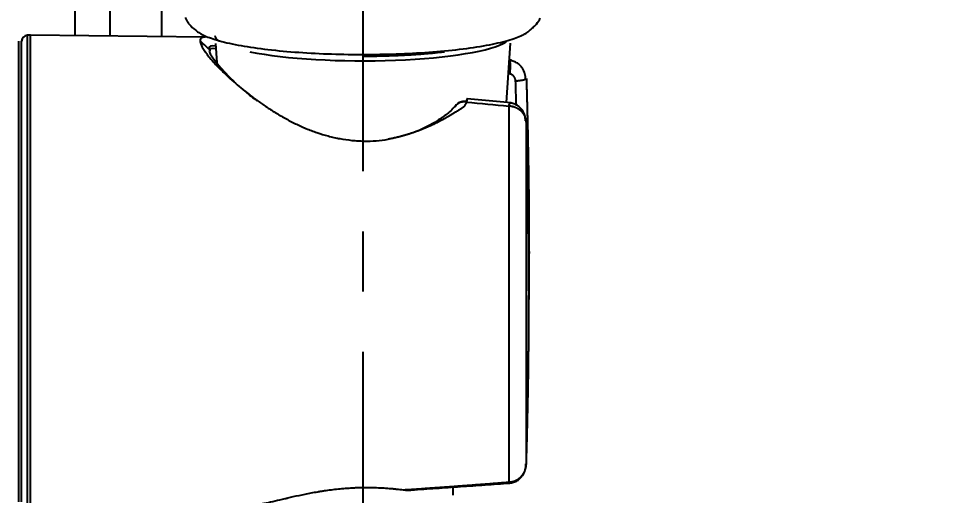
# Model space of a CAD drawing. Header units: millimetres. Extents: x 6110 to 6704, y -2661 to -1821.
# Drawn here: x 6330.76 to 6350.44, y -2226.29 to -2216.26 of the extents above; entities that cross this region are included whole.
import ezdxf

# ---------------------------------------------------------------- set-up
doc = ezdxf.new("R2010")
doc.units = ezdxf.units.MM
doc.header["$LTSCALE"] = 0.1
doc.linetypes.add('CENTERX2', pattern=[101.6, 63.5, -12.7, 12.7, -12.7])
doc.linetypes.add('HIDDEN2', pattern=[4.7625, 3.175, -1.5875])
doc.layers.add('1', color=4, linetype='HIDDEN2', lineweight=13)
doc.layers.add('DIM', color=3, linetype='Continuous', lineweight=9)
doc.layers.add('CENTER', color=1, linetype='CENTERX2')
doc.styles.get("Standard").update_dxf_attribs({"font": 'arial.ttf'})
doc.dimstyles.new('ISO-25', dxfattribs={"dimtxt": 2.5, "dimasz": 2.5, "dimexe": 1.25, "dimexo": 0.625, "dimtad": 1, "dimlfac": 5, "dimtxsty": 'Standard', "dimcen": 2.5, "dimadec": 0, "dimazin": 0, "dimtfac": 1, "dimtmove": 0, "dimatfit": 3, "dimfxl": 0, "dimarcsym": 0})

# ---------------------------------------------------------------- blocks, each defined once
blk = doc.blocks.new('*D85')
at = {"layer": 'Defpoints', "color": 0}
for p in [(6324.46, -2027.378), (6392.692, -2027.378), (6311.704, -2532.542)]:
    blk.add_point(p, dxfattribs=at)
at = {"layer": 'DIM', "color": 0, "lineweight": -2}
for p, q in [((6325.085, -2027.378), (6393.942, -2027.378)), ((6392.692, -2527.542), (6392.692, -2032.378)), ((6312.329, -2532.542), (6393.942, -2532.542))]:
    blk.add_line(p, q, dxfattribs=at)
at = {"layer": 'DIM', "color": 0}
for points in [[(6391.858, -2032.378), (6393.525, -2032.378), (6392.692, -2027.378)], [(6391.858, -2527.542), (6393.525, -2527.542), (6392.692, -2532.542)]]:
    blk.add_solid(points, dxfattribs=at)
at = {"layer": 'DIM', "color": 0, "insert": (6389.062, -2279.96), "char_height": 5, "attachment_point": 5, "rotation": 90}
blk.add_mtext('2020,7', dxfattribs=at)
blk = doc.blocks.new('*D93')
at = {"layer": 'Defpoints', "color": 0}
for p in [(6325.085, -2027.378), (6402.037, -2595.98), (6423.82, -2595.98)]:
    blk.add_point(p, dxfattribs=at)
at = {"layer": 'DIM', "color": 0, "lineweight": -2}
for p, q in [((6325.71, -2027.378), (6425.07, -2027.378)), ((6423.82, -2032.378), (6423.82, -2590.98)), ((6402.662, -2595.98), (6425.07, -2595.98))]:
    blk.add_line(p, q, dxfattribs=at)
at = {"layer": 'DIM', "color": 0}
for points in [[(6422.987, -2032.378), (6424.654, -2032.378), (6423.82, -2027.378)], [(6422.987, -2590.98), (6424.654, -2590.98), (6423.82, -2595.98)]]:
    blk.add_solid(points, dxfattribs=at)
at = {"layer": 'DIM', "color": 0, "insert": (6420.19, -2311.679), "char_height": 5, "attachment_point": 5, "rotation": 90}
blk.add_mtext('2274,4', dxfattribs=at)

msp = doc.modelspace()

# ---------------------------------------------------------------- hatches: boundary and pattern name
at = {"layer": 'DIM'}
h = msp.add_hatch(dxfattribs=at)
h.set_pattern_fill('ANSI31', color=2)
edge = h.paths.add_edge_path()
edge.add_line((6619.617, -2595.98), (6619.617, -1962.206))
edge.add_line((6634.617, -1966.11), (6619.617, -1966.11))
edge.add_line((6634.617, -2610.98), (6634.617, -1966.11))
edge.add_line((6634.617, -2610.98), (6184.457, -2610.98))
edge.add_line((6619.617, -2595.98), (6184.457, -2595.98))
edge.add_line((6184.457, -2610.98), (6184.457, -2595.98))

# ---------------------------------------------------------------- linework, layer by layer
at = {"layer": '1', "color": 7, "linetype": 'Continuous', "lineweight": -3}
for p, q in [((6331.944, -2179.761), (6331.944, -2216.619)), ((6332.686, -2216.629), (6332.686, -2180.083)), ((6333.768, -2180.453), (6333.768, -2216.64)), ((6331.01, -2216.605), (6330.945, -2216.606)), ((6330.945, -2222.443), (6330.945, -2216.606)), ((6334.694, -2216.648), (6331.01, -2216.605)), ((6331.01, -2226.555), (6331.01, -2216.605)), ((6330.759, -2226.43), (6330.759, -2216.73)), ((6330.822, -2222.422), (6330.822, -2216.731)), ((6334.902, -2216.777), (6334.93, -2217.189)), ((6341.03, -2218.022), (6341.117, -2216.773)), ((6341.135, -2217.132), (6341.092, -2217.129)), ((6341.132, -2218.032), (6340.2, -2217.945)), ((6341.078, -2218.099), (6341.078, -2226.015)), ((6341.448, -2218.425), (6341.448, -2225.643)), ((6330.822, -2226.429), (6330.822, -2222.422)), ((6330.945, -2226.553), (6330.945, -2222.443)), ((6339.91, -2226.293), (6339.91, -2226.118))]:
    msp.add_line(p, q, dxfattribs=at)
msp.add_arc((6330.947, -2216.731), 0.125, 91, 180, dxfattribs=at)
for start_param, end_param in [(3.153612, 3.376567), (3.843192, 6.022574)]:
    msp.add_ellipse((6338.009, -2216.603), major_axis=(3.12, 0), ratio=0.173648, start_param=start_param, end_param=end_param, dxfattribs=at)
for points, knots in [([(6334.271, -2216.23), (6334.271, -2216.239), (6334.279, -2216.259), (6334.296, -2216.298), (6334.34, -2216.37), (6334.419, -2216.451), (6334.512, -2216.521), (6334.572, -2216.561), (6334.666, -2216.615), (6334.876, -2216.699), (6335.295, -2216.802), (6335.841, -2216.89), (6336.483, -2216.957), (6337.174, -2216.998), (6337.755, -2217.011), (6338.196, -2217.011), (6338.649, -2217.003), (6339.228, -2216.978), (6339.898, -2216.923), (6340.496, -2216.844), (6340.98, -2216.745), (6341.326, -2216.634), (6341.473, -2216.548), (6341.526, -2216.499), (6341.536, -2216.485), (6341.551, -2216.475), (6341.585, -2216.447), (6341.659, -2216.382), (6341.711, -2216.31), (6341.736, -2216.259), (6341.74, -2216.248), (6341.74, -2216.247)], [0, 0, 0, 0, 0.012093, 0.025804, 0.053227, 0.108072, 0.135495, 0.149207, 0.162918, 0.217764, 0.272609, 0.327455, 0.3823, 0.437146, 0.491992, 0.519414, 0.546837, 0.601683, 0.656528, 0.711374, 0.76622, 0.821065, 0.875911, 0.889622, 0.89305, 0.896478, 0.903334, 0.930756, 0.985602, 0.999313, 1, 1, 1, 1]), ([(6334.681, -2216.648), (6334.675, -2216.648), (6334.669, -2216.648), (6334.658, -2216.649), (6334.654, -2216.649), (6334.645, -2216.65), (6334.633, -2216.653), (6334.622, -2216.656), (6334.604, -2216.665), (6334.594, -2216.673), (6334.582, -2216.694), (6334.578, -2216.707), (6334.578, -2216.722)], [0, 0, 0, 0, 0.092216, 0.092216, 0.167864, 0.167864, 0.243513, 0.394811, 0.394811, 0.697405, 0.697405, 1, 1, 1, 1]), ([(6334.578, -2216.722), (6334.578, -2216.737), (6334.582, -2216.755), (6334.594, -2216.794), (6334.603, -2216.816), (6334.628, -2216.864), (6334.643, -2216.89), (6334.671, -2216.933), (6334.686, -2216.954), (6334.703, -2216.977), (6334.715, -2216.993), (6334.721, -2217.001), (6334.751, -2217.041), (6334.778, -2217.074), (6334.838, -2217.144), (6334.871, -2217.181), (6334.941, -2217.256), (6334.978, -2217.295), (6335.039, -2217.355), (6335.059, -2217.375), (6335.091, -2217.406), (6335.102, -2217.416), (6335.124, -2217.437), (6335.135, -2217.447), (6335.191, -2217.5), (6335.238, -2217.542), (6335.335, -2217.628), (6335.386, -2217.671), (6335.491, -2217.758), (6335.546, -2217.802), (6335.631, -2217.868), (6335.674, -2217.901), (6335.719, -2217.934), (6335.749, -2217.956), (6335.764, -2217.967), (6335.84, -2218.021), (6335.902, -2218.065), (6336.03, -2218.15), (6336.096, -2218.192), (6336.23, -2218.274), (6336.3, -2218.315), (6336.441, -2218.393), (6336.514, -2218.432), (6336.588, -2218.468)], [0, 0, 0, 0, 0.0625, 0.0625, 0.125, 0.125, 0.1875, 0.1875, 0.21875, 0.234375, 0.234375, 0.25, 0.25, 0.3125, 0.3125, 0.375, 0.375, 0.4375, 0.4375, 0.46875, 0.46875, 0.484375, 0.484375, 0.5, 0.5, 0.5625, 0.5625, 0.625, 0.625, 0.6875, 0.6875, 0.71875, 0.734375, 0.734375, 0.75, 0.75, 0.8125, 0.8125, 0.875, 0.875, 0.9375, 0.9375, 1, 1, 1, 1]), ([(6339.725, -2216.96), (6339.719, -2216.961), (6339.657, -2216.968), (6339.551, -2216.98), (6339.411, -2216.993), (6339.298, -2217.002), (6339.201, -2217.01), (6339.115, -2217.016), (6339.033, -2217.021), (6338.946, -2217.026), (6338.847, -2217.032), (6338.737, -2217.037), (6338.616, -2217.042), (6338.522, -2217.045), (6338.457, -2217.046), (6338.424, -2217.047), (6338.385, -2217.048), (6338.34, -2217.049), (6338.287, -2217.05), (6338.231, -2217.051), (6338.179, -2217.052), (6338.124, -2217.052), (6338.065, -2217.052), (6338.02, -2217.052), (6337.998, -2217.052)], [0, 0, 0, 0, 0.011342, 0.124076, 0.203036, 0.271606, 0.329792, 0.377595, 0.422252, 0.472729, 0.529027, 0.591149, 0.659097, 0.732873, 0.747805, 0.766044, 0.787589, 0.812443, 0.840607, 0.874666, 0.903135, 0.926011, 0.964899, 1, 1, 1, 1]), ([(6341.43, -2217.538), (6341.432, -2217.497), (6341.425, -2217.414), (6341.38, -2217.312), (6341.32, -2217.24), (6341.26, -2217.191), (6341.184, -2217.155), (6341.128, -2217.144), (6341.098, -2217.141)], [0, 0, 0, 0, 0.210663, 0.439313, 0.565061, 0.699244, 0.844305, 1, 1, 1, 1]), ([(6341.098, -2217.142), (6341.098, -2217.144), (6341.101, -2217.154), (6341.104, -2217.18), (6341.106, -2217.226), (6341.106, -2217.284), (6341.104, -2217.349), (6341.101, -2217.397), (6341.099, -2217.421)], [0, 0, 0, 0, 0.061826, 0.249461, 0.437096, 0.624732, 0.812367, 1, 1, 1, 1]), ([(6341.223, -2217.572), (6341.223, -2217.571), (6341.223, -2217.569), (6341.222, -2217.565), (6341.222, -2217.562), (6341.222, -2217.559), (6341.221, -2217.556), (6341.221, -2217.553), (6341.22, -2217.55), (6341.22, -2217.547), (6341.219, -2217.544), (6341.218, -2217.54), (6341.218, -2217.537), (6341.217, -2217.534), (6341.216, -2217.531), (6341.215, -2217.528), (6341.214, -2217.525), (6341.213, -2217.522), (6341.211, -2217.515), (6341.207, -2217.506), (6341.2, -2217.494), (6341.193, -2217.482), (6341.185, -2217.471), (6341.176, -2217.461), (6341.167, -2217.452), (6341.157, -2217.443), (6341.148, -2217.438), (6341.142, -2217.434), (6341.137, -2217.432), (6341.133, -2217.429), (6341.128, -2217.428), (6341.123, -2217.426), (6341.118, -2217.424), (6341.114, -2217.423), (6341.109, -2217.422), (6341.104, -2217.422), (6341.101, -2217.421), (6341.099, -2217.421)], [0, 0, 0, 0, 0.01482, 0.029653, 0.044507, 0.059387, 0.074298, 0.089247, 0.104239, 0.119279, 0.134374, 0.149529, 0.16475, 0.180041, 0.195409, 0.210857, 0.226392, 0.242019, 0.257742, 0.323211, 0.387882, 0.452124, 0.51631, 0.580954, 0.643455, 0.704294, 0.763993, 0.788899, 0.813378, 0.837477, 0.861246, 0.884738, 0.908008, 0.931111, 0.954105, 0.977048, 1, 1, 1, 1]), ([(6341.238, -2218.068), (6341.238, -2218.067), (6341.236, -2218.01), (6341.233, -2217.899), (6341.228, -2217.735), (6341.224, -2217.626), (6341.223, -2217.572)], [0, 0, 0, 0, 0.007076, 0.341763, 0.672736, 1, 1, 1, 1]), ([(6341.448, -2217.52), (6341.449, -2217.547), (6341.451, -2217.601), (6341.453, -2217.682), (6341.456, -2217.762), (6341.458, -2217.841), (6341.46, -2217.92), (6341.462, -2217.999), (6341.464, -2218.077), (6341.466, -2218.154), (6341.468, -2218.231), (6341.47, -2218.308), (6341.472, -2218.384), (6341.474, -2218.46), (6341.475, -2218.535), (6341.477, -2218.609), (6341.479, -2218.683), (6341.48, -2218.757), (6341.482, -2218.83), (6341.483, -2218.902), (6341.484, -2218.974), (6341.486, -2219.046), (6341.487, -2219.117), (6341.488, -2219.188), (6341.489, -2219.258), (6341.49, -2219.327), (6341.492, -2219.396), (6341.493, -2219.465), (6341.494, -2219.533), (6341.494, -2219.601), (6341.495, -2219.668), (6341.496, -2219.734), (6341.497, -2219.801), (6341.498, -2219.866), (6341.498, -2219.931), (6341.499, -2219.996), (6341.5, -2220.06), (6341.5, -2220.124), (6341.501, -2220.187), (6341.501, -2220.249), (6341.502, -2220.312), (6341.502, -2220.373), (6341.502, -2220.434), (6341.503, -2220.495), (6341.503, -2220.555), (6341.503, -2220.615), (6341.504, -2220.674), (6341.504, -2220.733), (6341.504, -2220.791), (6341.504, -2220.848), (6341.504, -2220.906), (6341.504, -2220.962), (6341.504, -2221.018), (6341.504, -2221.074), (6341.505, -2221.176), (6341.504, -2221.325), (6341.504, -2221.519), (6341.503, -2221.712), (6341.502, -2221.903), (6341.501, -2222.054), (6341.5, -2222.142), (6341.5, -2222.167)], [0, 0, 0, 0, 0.017443, 0.034778, 0.052007, 0.069128, 0.086142, 0.103048, 0.119848, 0.136541, 0.153126, 0.169604, 0.185975, 0.202239, 0.218395, 0.234444, 0.250387, 0.266222, 0.28195, 0.29757, 0.313084, 0.32849, 0.343789, 0.358981, 0.374066, 0.389044, 0.403914, 0.418677, 0.433334, 0.447882, 0.462324, 0.476659, 0.490886, 0.505006, 0.519019, 0.532925, 0.546724, 0.560416, 0.574, 0.587477, 0.600847, 0.61411, 0.627265, 0.640314, 0.653255, 0.666089, 0.678816, 0.691436, 0.703949, 0.716354, 0.728652, 0.740843, 0.752927, 0.764904, 0.776773, 0.818934, 0.860744, 0.902205, 0.943316, 0.984078, 1, 1, 1, 1]), ([(6340.193, -2218.012), (6340.151, -2218.005), (6340.065, -2218.01), (6339.98, -2218.058), (6339.95, -2218.1), (6339.942, -2218.115)], [0, 0, 0, 0, 0.400844, 0.801688, 1, 1, 1, 1]), ([(6339.943, -2218.113), (6339.976, -2218.062), (6340.031, -2218.014), (6340.126, -2217.989), (6340.162, -2218.002), (6340.193, -2217.993)], [0, 0, 0, 0, 0.515921, 0.515921, 1, 1, 1, 1]), ([(6340.127, -2218.117), (6340.136, -2218.11), (6340.144, -2218.102), (6340.158, -2218.085), (6340.177, -2218.059), (6340.188, -2218.031), (6340.193, -2218.012)], [0, 0, 0, 0, 0.25, 0.25, 0.5, 1, 1, 1, 1]), ([(6340.199, -2217.968), (6340.199, -2217.963), (6340.2, -2217.952), (6340.2, -2217.943), (6340.199, -2217.945), (6340.197, -2217.96), (6340.195, -2217.98), (6340.193, -2217.994), (6340.192, -2217.997)], [0, 0, 0, 0, 0.128037, 0.331139, 0.534242, 0.737345, 0.940447, 1, 1, 1, 1]), ([(6340.193, -2218.011), (6340.195, -2217.998), (6340.198, -2217.983), (6340.199, -2217.971), (6340.199, -2217.969)], [0, 0, 0, 0, 0.730927, 1, 1, 1, 1]), ([(6341.099, -2218.029), (6341.097, -2218.029), (6341.094, -2218.033), (6341.087, -2218.054), (6341.081, -2218.081), (6341.078, -2218.099)], [0, 0, 0, 0, 0.290375, 0.645189, 1, 1, 1, 1]), ([(6341.429, -2218.409), (6341.431, -2218.37), (6341.422, -2218.294), (6341.377, -2218.199), (6341.318, -2218.13), (6341.259, -2218.082), (6341.185, -2218.046), (6341.13, -2218.034), (6341.101, -2218.031)], [0, 0, 0, 0, 0.211336, 0.439827, 0.565454, 0.699442, 0.844415, 1, 1, 1, 1]), ([(6340.125, -2218.117), (6340.125, -2218.118), (6340.123, -2218.119), (6340.121, -2218.121), (6340.119, -2218.122), (6340.117, -2218.124), (6340.114, -2218.126), (6340.111, -2218.128), (6340.108, -2218.13), (6340.105, -2218.132), (6340.102, -2218.135), (6340.098, -2218.137), (6340.095, -2218.14), (6340.091, -2218.142), (6340.087, -2218.145), (6340.083, -2218.148), (6340.079, -2218.151), (6340.074, -2218.154), (6340.069, -2218.157), (6340.065, -2218.16), (6340.06, -2218.163), (6340.054, -2218.166), (6340.049, -2218.17), (6340.044, -2218.173), (6340.038, -2218.177), (6340.032, -2218.181), (6340.026, -2218.184), (6340.02, -2218.188), (6340.013, -2218.192), (6340.007, -2218.197), (6340, -2218.201), (6339.993, -2218.205), (6339.986, -2218.209), (6339.979, -2218.214), (6339.971, -2218.219), (6339.964, -2218.223), (6339.951, -2218.231), (6339.934, -2218.242), (6339.912, -2218.255), (6339.89, -2218.268), (6339.867, -2218.281), (6339.845, -2218.295), (6339.822, -2218.308), (6339.799, -2218.321), (6339.753, -2218.347), (6339.683, -2218.386), (6339.587, -2218.436), (6339.491, -2218.483), (6339.418, -2218.517), (6339.369, -2218.539), (6339.345, -2218.549), (6339.321, -2218.559), (6339.297, -2218.57), (6339.272, -2218.58), (6339.248, -2218.589), (6339.224, -2218.599), (6339.2, -2218.609), (6339.176, -2218.618), (6339.151, -2218.627), (6339.127, -2218.636), (6339.103, -2218.645), (6339.078, -2218.653), (6339.054, -2218.662), (6339.03, -2218.67), (6339.005, -2218.678), (6338.981, -2218.686), (6338.956, -2218.694), (6338.932, -2218.701), (6338.907, -2218.709), (6338.883, -2218.716), (6338.858, -2218.723), (6338.834, -2218.729), (6338.809, -2218.736), (6338.785, -2218.742), (6338.76, -2218.749), (6338.736, -2218.755), (6338.711, -2218.76), (6338.686, -2218.766), (6338.662, -2218.771), (6338.637, -2218.777), (6338.612, -2218.782), (6338.587, -2218.786), (6338.563, -2218.791), (6338.546, -2218.794), (6338.538, -2218.795)], [0, 0, 0, 0, 0.001589, 0.003294, 0.005113, 0.007048, 0.0091, 0.011267, 0.01355, 0.01595, 0.018467, 0.0211, 0.02385, 0.026717, 0.0297, 0.032801, 0.036018, 0.039353, 0.042805, 0.046374, 0.05006, 0.053863, 0.057784, 0.061822, 0.065977, 0.07025, 0.07464, 0.079148, 0.083772, 0.088515, 0.093375, 0.098352, 0.103447, 0.108659, 0.113989, 0.119436, 0.125001, 0.140573, 0.156158, 0.171758, 0.187374, 0.203005, 0.218654, 0.234321, 0.250006, 0.313633, 0.37647, 0.438577, 0.500017, 0.51506, 0.530047, 0.544979, 0.559857, 0.574681, 0.589454, 0.604175, 0.618846, 0.633468, 0.648042, 0.662569, 0.67705, 0.691486, 0.705878, 0.720227, 0.734535, 0.748802, 0.76303, 0.77722, 0.791372, 0.805488, 0.81957, 0.833617, 0.847633, 0.861617, 0.875571, 0.889496, 0.903393, 0.917263, 0.931109, 0.94493, 0.958729, 0.972506, 0.986262, 1, 1, 1, 1]), ([(6339.968, -2218.078), (6339.912, -2218.144), (6339.793, -2218.262), (6339.509, -2218.456), (6339.288, -2218.571), (6339.132, -2218.634)], [0, 0, 0, 0, 0.264227, 0.515879, 1, 1, 1, 1]), ([(6341.448, -2218.426), (6341.448, -2218.424), (6341.448, -2218.421), (6341.448, -2218.417), (6341.447, -2218.413), (6341.447, -2218.409), (6341.447, -2218.404), (6341.446, -2218.4), (6341.445, -2218.396), (6341.445, -2218.392), (6341.444, -2218.388), (6341.443, -2218.384), (6341.443, -2218.38), (6341.442, -2218.376), (6341.441, -2218.373), (6341.44, -2218.369), (6341.439, -2218.365), (6341.438, -2218.361), (6341.437, -2218.358), (6341.436, -2218.354), (6341.435, -2218.35), (6341.434, -2218.347), (6341.433, -2218.343), (6341.431, -2218.34), (6341.43, -2218.336), (6341.429, -2218.333), (6341.428, -2218.33), (6341.426, -2218.326), (6341.425, -2218.323), (6341.423, -2218.32), (6341.422, -2218.316), (6341.421, -2218.313), (6341.419, -2218.31), (6341.418, -2218.307), (6341.416, -2218.304), (6341.415, -2218.301), (6341.413, -2218.298), (6341.411, -2218.295), (6341.41, -2218.292), (6341.408, -2218.289), (6341.407, -2218.287), (6341.405, -2218.284), (6341.403, -2218.281), (6341.402, -2218.278), (6341.4, -2218.276), (6341.398, -2218.273), (6341.397, -2218.271), (6341.395, -2218.268), (6341.393, -2218.266), (6341.392, -2218.263), (6341.39, -2218.261), (6341.388, -2218.258), (6341.387, -2218.256), (6341.385, -2218.254), (6341.383, -2218.252), (6341.382, -2218.249), (6341.38, -2218.247), (6341.378, -2218.245), (6341.377, -2218.243), (6341.375, -2218.241), (6341.373, -2218.239), (6341.372, -2218.237), (6341.37, -2218.235), (6341.368, -2218.233), (6341.367, -2218.231), (6341.365, -2218.229), (6341.363, -2218.227), (6341.362, -2218.226), (6341.36, -2218.224), (6341.358, -2218.222), (6341.357, -2218.22), (6341.355, -2218.219), (6341.354, -2218.217), (6341.352, -2218.216), (6341.351, -2218.214), (6341.349, -2218.213), (6341.346, -2218.209), (6341.34, -2218.204), (6341.333, -2218.198), (6341.325, -2218.191), (6341.318, -2218.185), (6341.31, -2218.179), (6341.302, -2218.173), (6341.293, -2218.168), (6341.285, -2218.162), (6341.277, -2218.157), (6341.268, -2218.152), (6341.26, -2218.147), (6341.251, -2218.143), (6341.242, -2218.139), (6341.233, -2218.135), (6341.224, -2218.131), (6341.215, -2218.127), (6341.206, -2218.124), (6341.197, -2218.121), (6341.188, -2218.118), (6341.179, -2218.115), (6341.17, -2218.112), (6341.16, -2218.11), (6341.151, -2218.108), (6341.142, -2218.106), (6341.133, -2218.104), (6341.124, -2218.103), (6341.114, -2218.102), (6341.105, -2218.101), (6341.096, -2218.1), (6341.087, -2218.099), (6341.081, -2218.099), (6341.078, -2218.099)], [0, 0, 0, 0, 0.008702, 0.017339, 0.025912, 0.03442, 0.042864, 0.051244, 0.059559, 0.06781, 0.075997, 0.084119, 0.092176, 0.100169, 0.108098, 0.115962, 0.123761, 0.131496, 0.139167, 0.146773, 0.154314, 0.161791, 0.169203, 0.17655, 0.183833, 0.191052, 0.198205, 0.205294, 0.212319, 0.219279, 0.226174, 0.233004, 0.23977, 0.246471, 0.253107, 0.259679, 0.266186, 0.272628, 0.279005, 0.285318, 0.291566, 0.297749, 0.303867, 0.309921, 0.315909, 0.321833, 0.327693, 0.333487, 0.339217, 0.344881, 0.350481, 0.356016, 0.361487, 0.366892, 0.372233, 0.377508, 0.382719, 0.387865, 0.392946, 0.397963, 0.402914, 0.407801, 0.412622, 0.417379, 0.422071, 0.426698, 0.43126, 0.435757, 0.44019, 0.444557, 0.44886, 0.453098, 0.457271, 0.461379, 0.465422, 0.4694, 0.473313, 0.491721, 0.510032, 0.528245, 0.546361, 0.564381, 0.582304, 0.600131, 0.617861, 0.635497, 0.653036, 0.670481, 0.687831, 0.705086, 0.722247, 0.739315, 0.756289, 0.773171, 0.78996, 0.806656, 0.823261, 0.839775, 0.856198, 0.872531, 0.888773, 0.904927, 0.920991, 0.936968, 0.952856, 0.968657, 0.984372, 1, 1, 1, 1]), ([(6341.448, -2225.643), (6341.449, -2225.615), (6341.451, -2225.56), (6341.453, -2225.476), (6341.456, -2225.392), (6341.458, -2225.306), (6341.461, -2225.22), (6341.463, -2225.133), (6341.465, -2225.046), (6341.468, -2224.957), (6341.47, -2224.868), (6341.472, -2224.777), (6341.474, -2224.686), (6341.476, -2224.595), (6341.478, -2224.502), (6341.48, -2224.408), (6341.482, -2224.314), (6341.484, -2224.219), (6341.486, -2224.123), (6341.487, -2224.026), (6341.489, -2223.929), (6341.491, -2223.831), (6341.492, -2223.731), (6341.494, -2223.631), (6341.495, -2223.531), (6341.496, -2223.429), (6341.497, -2223.327), (6341.498, -2223.223), (6341.499, -2223.119), (6341.5, -2223.014), (6341.501, -2222.909), (6341.502, -2222.802), (6341.503, -2222.695), (6341.503, -2222.587), (6341.504, -2222.478), (6341.504, -2222.368), (6341.504, -2222.257), (6341.504, -2222.146), (6341.505, -2222.034), (6341.504, -2221.921), (6341.504, -2221.807), (6341.504, -2221.692), (6341.504, -2221.577), (6341.503, -2221.46), (6341.502, -2221.343), (6341.502, -2221.225), (6341.501, -2221.107), (6341.5, -2220.987), (6341.499, -2220.867), (6341.497, -2220.746), (6341.496, -2220.624), (6341.494, -2220.501), (6341.493, -2220.377), (6341.491, -2220.253), (6341.489, -2220.127), (6341.487, -2220.001), (6341.484, -2219.874), (6341.482, -2219.747), (6341.479, -2219.618), (6341.477, -2219.489), (6341.474, -2219.359), (6341.471, -2219.228), (6341.467, -2219.096), (6341.464, -2218.964), (6341.46, -2218.83), (6341.456, -2218.696), (6341.452, -2218.561), (6341.45, -2218.471), (6341.448, -2218.425)], [0, 0, 0, 0, 0.011489, 0.02309, 0.034805, 0.046631, 0.058571, 0.070623, 0.082788, 0.095066, 0.107456, 0.119959, 0.132575, 0.145304, 0.158145, 0.171099, 0.184165, 0.197345, 0.210637, 0.224041, 0.237559, 0.251189, 0.264931, 0.278787, 0.292755, 0.306836, 0.321029, 0.335336, 0.349755, 0.364286, 0.378931, 0.393688, 0.408557, 0.42354, 0.438635, 0.453843, 0.469164, 0.484597, 0.500143, 0.515801, 0.531573, 0.547457, 0.563454, 0.579563, 0.595785, 0.61212, 0.628568, 0.645128, 0.661801, 0.678586, 0.695485, 0.712496, 0.72962, 0.746856, 0.764205, 0.781667, 0.799242, 0.816929, 0.834729, 0.852641, 0.870667, 0.888805, 0.907056, 0.925419, 0.943895, 0.962484, 0.981186, 1, 1, 1, 1]), ([(6336.588, -2218.468), (6336.661, -2218.504), (6336.734, -2218.538), (6336.884, -2218.6), (6336.961, -2218.629), (6337.116, -2218.682), (6337.195, -2218.706), (6337.316, -2218.738), (6337.357, -2218.748), (6337.419, -2218.762), (6337.45, -2218.768), (6337.481, -2218.775), (6337.502, -2218.779), (6337.512, -2218.781), (6337.606, -2218.798), (6337.69, -2218.81), (6337.817, -2218.823), (6337.859, -2218.827), (6337.923, -2218.831), (6337.944, -2218.832), (6337.987, -2218.833), (6338.008, -2218.834), (6338.115, -2218.836), (6338.2, -2218.833), (6338.369, -2218.821), (6338.453, -2218.81), (6338.537, -2218.796)], [0, 0, 0, 0, 0.125, 0.125, 0.25, 0.25, 0.375, 0.375, 0.4375, 0.4375, 0.46875, 0.484375, 0.484375, 0.5, 0.5, 0.625, 0.625, 0.6875, 0.6875, 0.71875, 0.71875, 0.75, 0.75, 0.875, 0.875, 1, 1, 1, 1]), ([(6341.078, -2226.015), (6341.08, -2226.015), (6341.083, -2226.015), (6341.087, -2226.014), (6341.092, -2226.014), (6341.097, -2226.014), (6341.102, -2226.013), (6341.107, -2226.013), (6341.112, -2226.012), (6341.116, -2226.011), (6341.121, -2226.011), (6341.126, -2226.01), (6341.131, -2226.009), (6341.136, -2226.008), (6341.141, -2226.007), (6341.146, -2226.006), (6341.15, -2226.005), (6341.155, -2226.004), (6341.16, -2226.003), (6341.165, -2226.001), (6341.17, -2226), (6341.175, -2225.999), (6341.18, -2225.997), (6341.185, -2225.995), (6341.189, -2225.994), (6341.194, -2225.992), (6341.199, -2225.99), (6341.204, -2225.988), (6341.209, -2225.986), (6341.214, -2225.984), (6341.218, -2225.982), (6341.223, -2225.98), (6341.228, -2225.978), (6341.233, -2225.976), (6341.237, -2225.973), (6341.242, -2225.971), (6341.247, -2225.968), (6341.251, -2225.966), (6341.256, -2225.963), (6341.261, -2225.96), (6341.265, -2225.957), (6341.27, -2225.954), (6341.274, -2225.951), (6341.279, -2225.948), (6341.283, -2225.945), (6341.288, -2225.942), (6341.292, -2225.939), (6341.297, -2225.935), (6341.301, -2225.932), (6341.305, -2225.929), (6341.31, -2225.925), (6341.314, -2225.921), (6341.318, -2225.918), (6341.322, -2225.914), (6341.327, -2225.91), (6341.331, -2225.906), (6341.335, -2225.902), (6341.339, -2225.898), (6341.343, -2225.894), (6341.346, -2225.89), (6341.349, -2225.887), (6341.352, -2225.884), (6341.355, -2225.881), (6341.358, -2225.877), (6341.36, -2225.874), (6341.363, -2225.87), (6341.366, -2225.866), (6341.369, -2225.862), (6341.373, -2225.858), (6341.376, -2225.854), (6341.379, -2225.849), (6341.382, -2225.845), (6341.385, -2225.84), (6341.388, -2225.835), (6341.391, -2225.83), (6341.395, -2225.825), (6341.398, -2225.819), (6341.401, -2225.813), (6341.404, -2225.808), (6341.407, -2225.802), (6341.41, -2225.795), (6341.413, -2225.789), (6341.416, -2225.783), (6341.419, -2225.776), (6341.422, -2225.769), (6341.425, -2225.762), (6341.427, -2225.754), (6341.43, -2225.747), (6341.432, -2225.739), (6341.434, -2225.731), (6341.437, -2225.723), (6341.439, -2225.715), (6341.44, -2225.707), (6341.442, -2225.698), (6341.444, -2225.689), (6341.445, -2225.68), (6341.446, -2225.671), (6341.447, -2225.662), (6341.448, -2225.652), (6341.448, -2225.646), (6341.448, -2225.643)], [0, 0, 0, 0, 0.008206, 0.01644, 0.024702, 0.032992, 0.04131, 0.049656, 0.05803, 0.066433, 0.074864, 0.083323, 0.091811, 0.100327, 0.108872, 0.117446, 0.126048, 0.134679, 0.143339, 0.152029, 0.160747, 0.169494, 0.178271, 0.187077, 0.195912, 0.204776, 0.21367, 0.222594, 0.231547, 0.240529, 0.249541, 0.258583, 0.267655, 0.276757, 0.285888, 0.295049, 0.304241, 0.313462, 0.322713, 0.331995, 0.341307, 0.350648, 0.36002, 0.369423, 0.378856, 0.388319, 0.397812, 0.407336, 0.416891, 0.426476, 0.436091, 0.445737, 0.455414, 0.465121, 0.474859, 0.484628, 0.494427, 0.504257, 0.514118, 0.52401, 0.530879, 0.538007, 0.545393, 0.553037, 0.56094, 0.569101, 0.577521, 0.586199, 0.595135, 0.604329, 0.613782, 0.623493, 0.633462, 0.643689, 0.654174, 0.664918, 0.675919, 0.687178, 0.698695, 0.71047, 0.722503, 0.734793, 0.747342, 0.760147, 0.77321, 0.786531, 0.800109, 0.813944, 0.828036, 0.842386, 0.856992, 0.871855, 0.886975, 0.902352, 0.917986, 0.933876, 0.950023, 0.966425, 0.983085, 1, 1, 1, 1]), ([(6341.093, -2226.035), (6341.124, -2226.032), (6341.18, -2226.021), (6341.257, -2225.985), (6341.319, -2225.937), (6341.382, -2225.863), (6341.433, -2225.759), (6341.443, -2225.672), (6341.441, -2225.628)], [0, 0, 0, 0, 0.152531, 0.294934, 0.427229, 0.552244, 0.783027, 1, 1, 1, 1]), ([(6335.644, -2226.5), (6335.649, -2226.5), (6335.653, -2226.5), (6335.693, -2226.498), (6335.733, -2226.494), (6335.801, -2226.484), (6335.825, -2226.48), (6335.857, -2226.474), (6335.863, -2226.473), (6335.876, -2226.471), (6335.883, -2226.469), (6335.903, -2226.465), (6335.916, -2226.463), (6335.985, -2226.449), (6336.045, -2226.436), (6336.172, -2226.406), (6336.24, -2226.39), (6336.331, -2226.369), (6336.358, -2226.363), (6336.386, -2226.356), (6336.405, -2226.352), (6336.415, -2226.35), (6336.462, -2226.339), (6336.501, -2226.33), (6336.621, -2226.303), (6336.703, -2226.285), (6336.875, -2226.251), (6336.964, -2226.234), (6337.08, -2226.214), (6337.115, -2226.208), (6337.151, -2226.203), (6337.174, -2226.199), (6337.186, -2226.197), (6337.246, -2226.188), (6337.295, -2226.182), (6337.441, -2226.163), (6337.54, -2226.153), (6337.692, -2226.141), (6337.743, -2226.138), (6337.82, -2226.134), (6337.846, -2226.132), (6337.884, -2226.131), (6337.897, -2226.131), (6337.923, -2226.13), (6337.936, -2226.129), (6338.053, -2226.126), (6338.155, -2226.127), (6338.359, -2226.133), (6338.46, -2226.138), (6338.573, -2226.148), (6338.585, -2226.149), (6338.61, -2226.151), (6338.623, -2226.152), (6338.66, -2226.155), (6338.685, -2226.158), (6338.759, -2226.166), (6338.807, -2226.171), (6338.855, -2226.178)], [0, 0, 0, 0, 0.010278, 0.010278, 0.08641, 0.08641, 0.124477, 0.124477, 0.133993, 0.133993, 0.14351, 0.14351, 0.162543, 0.162543, 0.238675, 0.238675, 0.314808, 0.314808, 0.333841, 0.343357, 0.343357, 0.352874, 0.352874, 0.39094, 0.39094, 0.467073, 0.467073, 0.543205, 0.543205, 0.562238, 0.571755, 0.571755, 0.581271, 0.581271, 0.619338, 0.619338, 0.69547, 0.69547, 0.733536, 0.733536, 0.752569, 0.752569, 0.762086, 0.762086, 0.771603, 0.771603, 0.847735, 0.847735, 0.923868, 0.923868, 0.933384, 0.933384, 0.942901, 0.942901, 0.961934, 0.961934, 1, 1, 1, 1]), ([(6338.855, -2226.178), (6338.89, -2226.175), (6338.96, -2226.171), (6339.064, -2226.164), (6339.168, -2226.157), (6339.271, -2226.15), (6339.375, -2226.142), (6339.478, -2226.135), (6339.58, -2226.128), (6339.682, -2226.121), (6339.784, -2226.114), (6339.886, -2226.106), (6339.987, -2226.099), (6340.088, -2226.091), (6340.188, -2226.084), (6340.288, -2226.076), (6340.388, -2226.069), (6340.488, -2226.061), (6340.587, -2226.054), (6340.686, -2226.046), (6340.784, -2226.038), (6340.883, -2226.03), (6340.98, -2226.023), (6341.045, -2226.017), (6341.078, -2226.015)], [0, 0, 0, 0, 0.04702, 0.093891, 0.140613, 0.187186, 0.233609, 0.279884, 0.326009, 0.371985, 0.417812, 0.46349, 0.509019, 0.554399, 0.59963, 0.644712, 0.689644, 0.734428, 0.779062, 0.823548, 0.867885, 0.912072, 0.956111, 1, 1, 1, 1]), ([(6341.098, -2226.034), (6341.097, -2226.035), (6341.097, -2226.035), (6341.095, -2226.036), (6341.094, -2226.036), (6341.09, -2226.035), (6341.089, -2226.034), (6341.086, -2226.03), (6341.084, -2226.028), (6341.081, -2226.022), (6341.079, -2226.018), (6341.078, -2226.015)], [0, 0, 0, 0, 0.03684, 0.03684, 0.27763, 0.27763, 0.51842, 0.51842, 0.75921, 0.75921, 1, 1, 1, 1]), ([(6338.855, -2226.178), (6338.887, -2226.182), (6338.918, -2226.184), (6338.976, -2226.184), (6339.003, -2226.183), (6339.03, -2226.181)], [0, 0, 0, 0, 0.536516, 0.536516, 1, 1, 1, 1])]:
    msp.add_open_spline(points, degree=3, knots=knots, dxfattribs=at)
for points, degree in [([(6334.759, -2216.89), (6334.699, -2216.834), (6334.639, -2216.778), (6334.578, -2216.722)], 3), ([(6334.903, -2216.837), (6334.81, -2216.82), (6334.759, -2216.834), (6334.759, -2216.89)], 3), ([(6334.782, -2216.937), (6334.782, -2216.886), (6334.827, -2216.871), (6334.91, -2216.885)], 3), ([(6334.769, -2216.941), (6334.815, -2217.072), (6335.009, -2217.309), (6335.296, -2217.579)], 3), ([(6335.505, -2217.766), (6335.581, -2217.831), (6335.661, -2217.897), (6335.746, -2217.963)], 3), ([(6340.193, -2218.012), (6340.488, -2218.041), (6340.783, -2218.069), (6341.078, -2218.098)], 3), ([(6339.029, -2226.18), (6341.095, -2226.036)], 1)]:
    msp.add_open_spline(points, degree=degree, dxfattribs=at)
for points, weights in [([(6334.759, -2216.89), (6334.78, -2216.909), (6334.782, -2216.937)], [1, 0.93309101969, 1]), ([(6341.448, -2217.52), (6341.453, -2217.561), (6341.223, -2217.572)], [1, 0.733168839646, 1]), ([(6341.429, -2218.409), (6341.449, -2218.417), (6341.448, -2218.426)], [0.891422943585, 0.924090509918, 0.999722388747])]:
    msp.add_rational_spline(points, weights, degree=2, dxfattribs=at)
at = {"layer": 'CENTER'}
msp.add_line((6338.009, -2152.155), (6338.009, -2433.108), dxfattribs=at)

# ---------------------------------------------------------------- dimensions: what is measured, and where the dimension line sits
at = {"layer": 'DIM'}
for base, p1, p2, picture, middle in [((6392.692, -2027.378), (6311.704, -2532.542), (6324.46, -2027.378), '*D85', (6389.062, -2279.96)), ((6423.82, -2595.98), (6325.085, -2027.378), (6402.037, -2595.98), '*D93', (6420.19, -2311.679))]:
    dim = msp.add_linear_dim(base=base, p1=p1, p2=p2, angle=90, dimstyle='ISO-25', override={"dimtxt": 5, "dimasz": 5, "dimdec": 1, "dimlfac": 4, "dimadec": 1, "dimtdec": 1, "dimfxl": 1.25, "dimtfill": 1}, dxfattribs=at)
    dim.commit()
    dim.dimension.update_dxf_attribs({"geometry": picture, "text_midpoint": middle})

doc.saveas('drawing.dxf')
